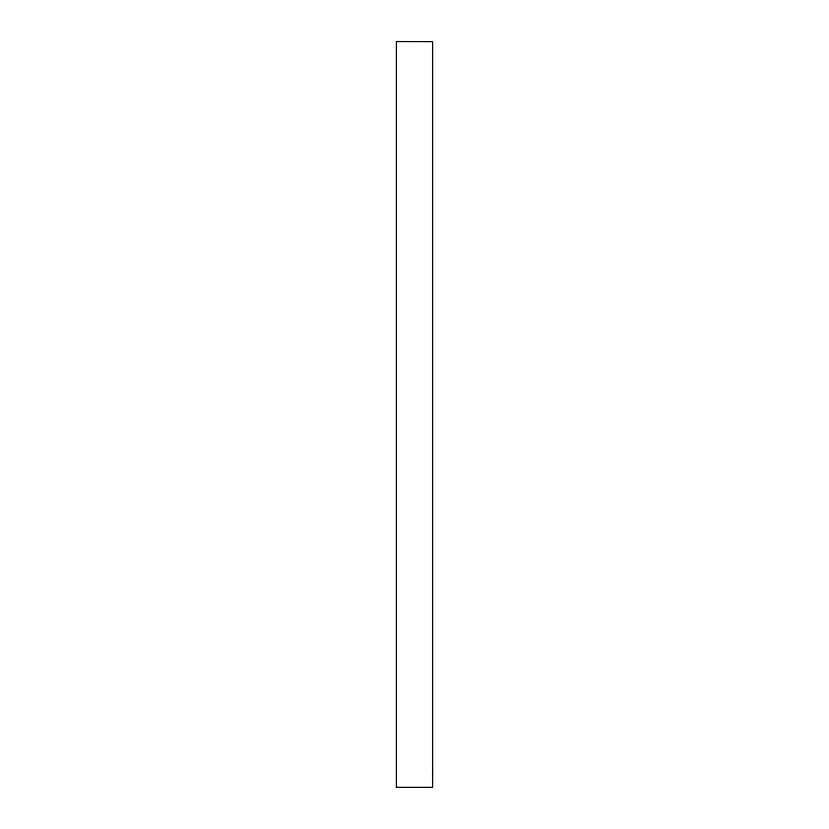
<?xml version="1.0" encoding="UTF-8"?>
<svg xmlns="http://www.w3.org/2000/svg" width="829" height="829" viewBox="0 0 829 829"><rect width="100%" height="100%" fill="white"/><g stroke="black" fill="none" stroke-linecap="round" stroke-linejoin="round"><path stroke-width="1.24" d="M432.603 773.851L432.365 774.182M432.603 787.457L432.603 41.543M396.417 787.436L396.417 41.564L432.531 41.626M432.531 787.374L396.469 787.374"/></g></svg>
